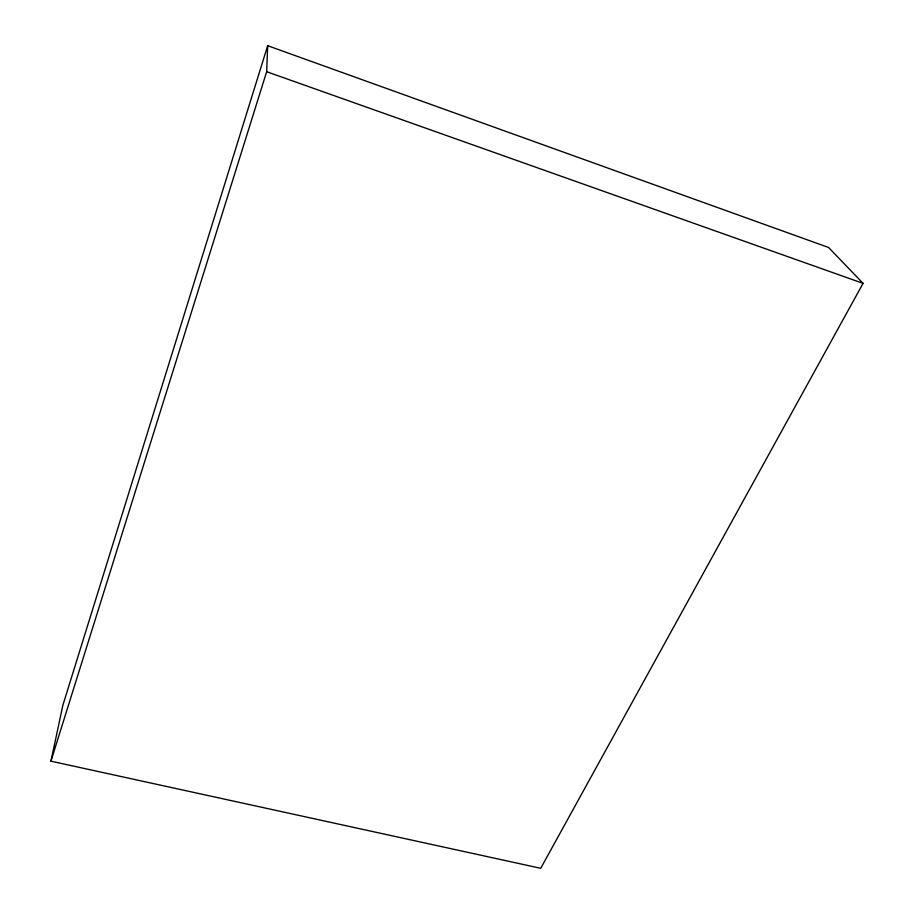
<?xml version="1.0" encoding="UTF-8"?>
<svg xmlns="http://www.w3.org/2000/svg" width="914" height="914" viewBox="0 0 914 914"><rect width="100%" height="100%" fill="white"/><g stroke="black" fill="none" stroke-linecap="round" stroke-linejoin="round"><path stroke-width="1.37" d="M50.933 761.179L266.671 71.715L267.676 45.7L828.61 247.5L863.067 283.363L540.711 868.3L50.933 761.179L62.883 705.197L267.676 45.7M266.671 71.715L863.067 283.363"/></g></svg>
